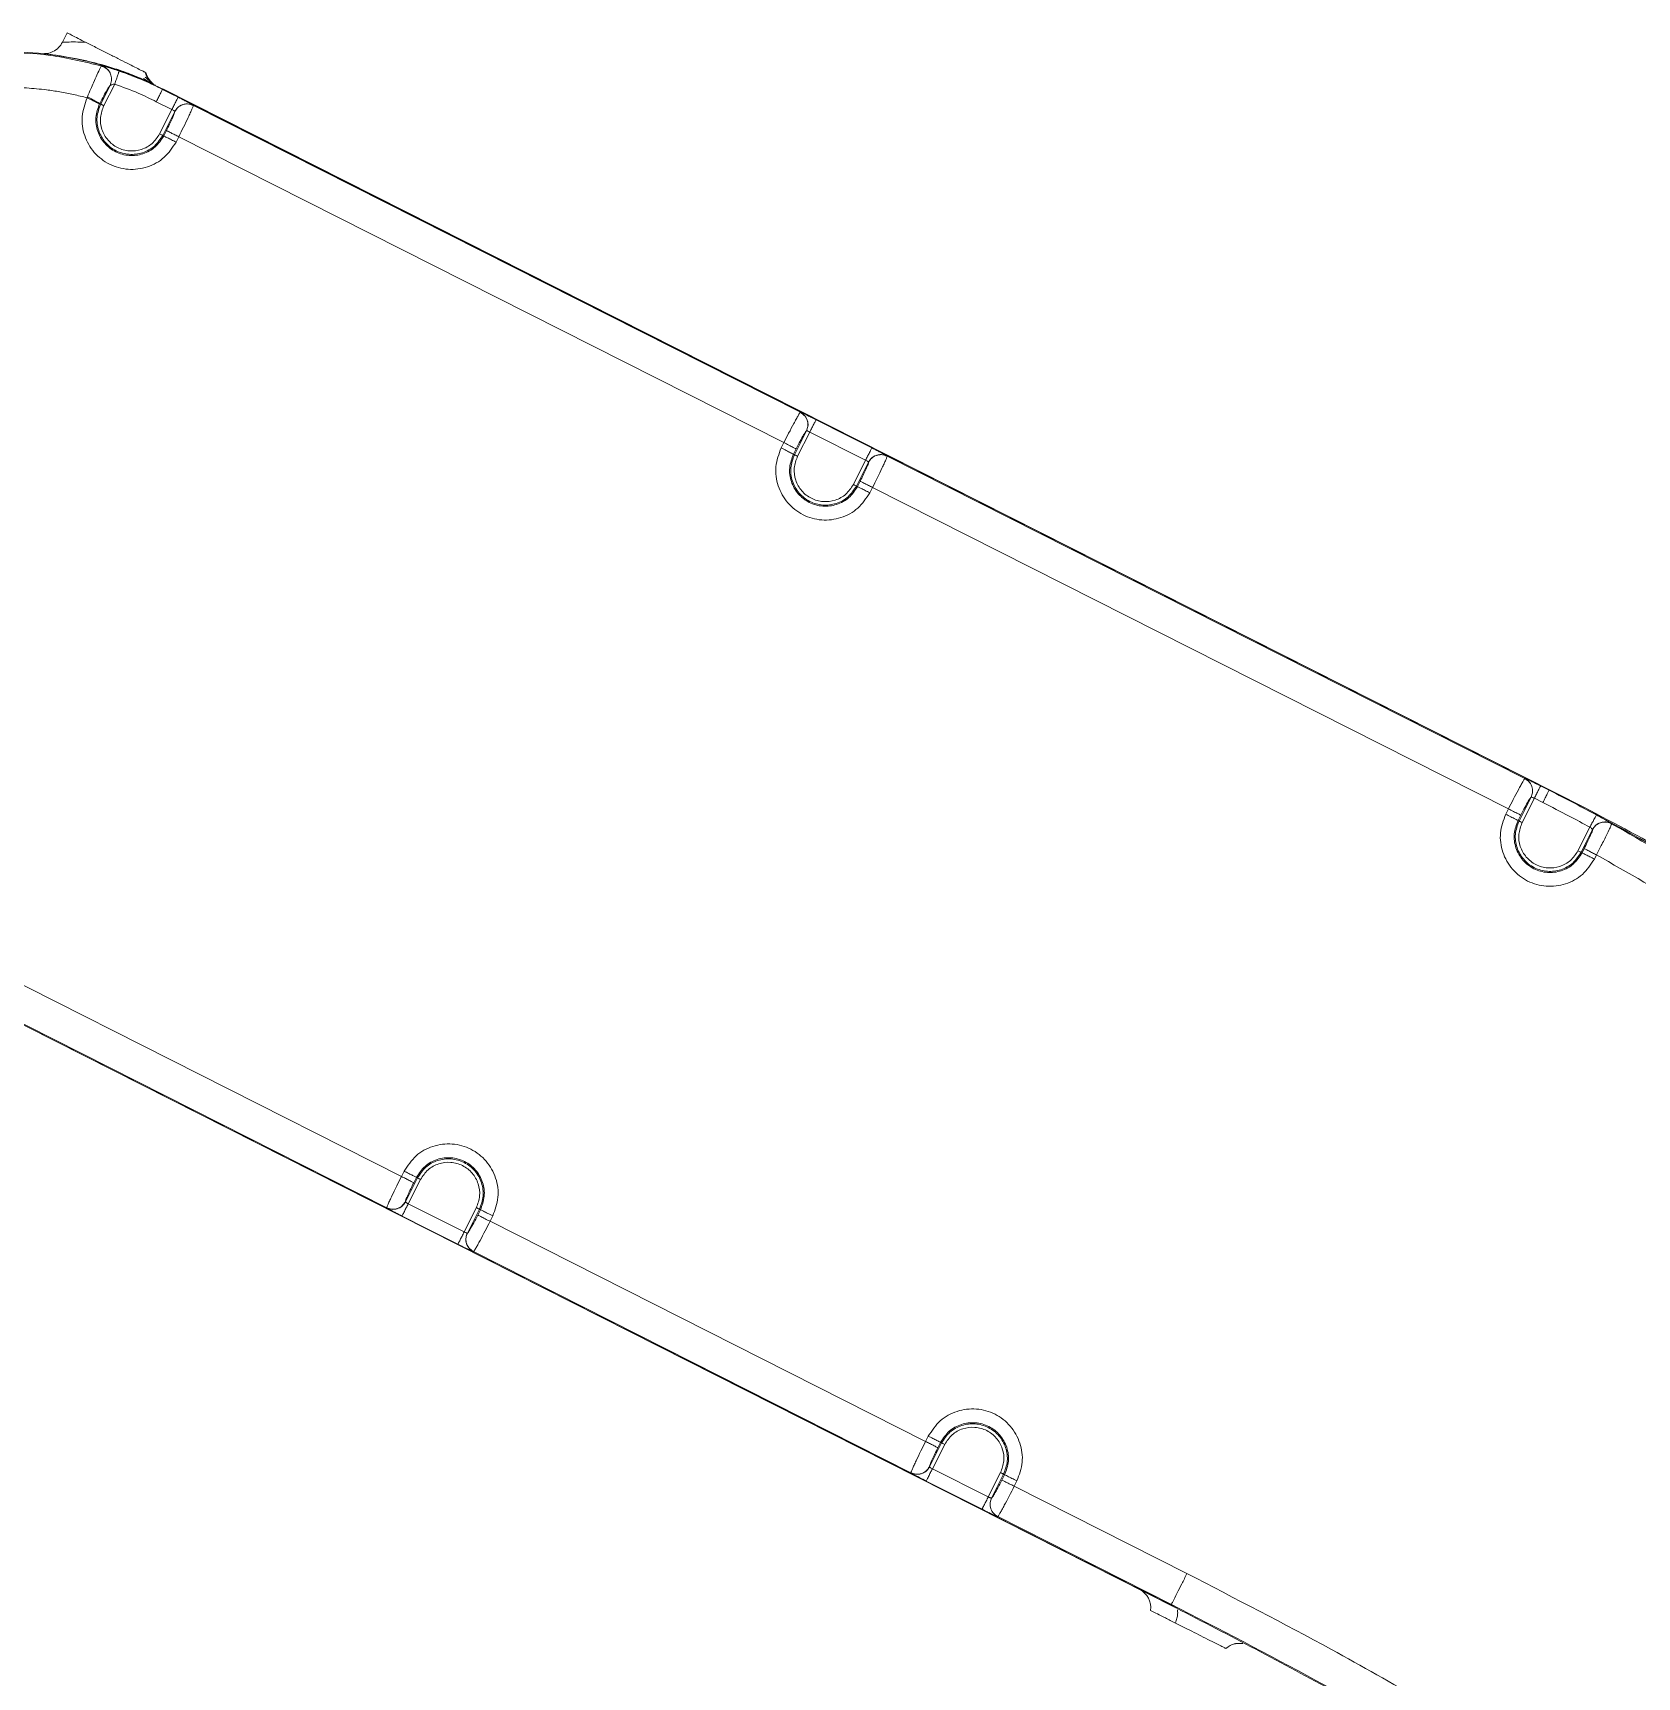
# Model space of a CAD drawing. Header units: millimetres. Extents: x 169 to 14583, y -399 to 10804.
# Drawn here: x 2736.2 to 2968.3, y 2747 to 2984.9 of the extents above; entities that cross this region are included whole.
import ezdxf

# ---------------------------------------------------------------- set-up
doc = ezdxf.new("R2010")
doc.units = ezdxf.units.MM
doc.header["$LTSCALE"] = 35

msp = doc.modelspace()

# ---------------------------------------------------------------- linework, layer by layer
at = {"color": 7, "linetype": 'Continuous', "lineweight": 18}
for p, q in [((2741.116, 2984.925), (2740.425, 2983.558)), ((2750.636, 2978.643), (2750.387, 2978.793)), ((2747.988, 2977.517), (2746.415, 2974.404)), ((2754.939, 2976.804), (2754.915, 2976.756)), ((2754.939, 2976.804), (2955.61, 2875.387)), ((2754.945, 2976.816), (2960.7, 2872.83)), ((2745.823, 2974.703), (2745.969, 2974.629)), ((2754.013, 2974.972), (2756.267, 2973.833)), ((2759.369, 2974.436), (2759.376, 2974.426)), ((2759.376, 2974.426), (2847.228, 2930.027)), ((2756.267, 2973.833), (2754.493, 2970.322)), ((2754.938, 2970.096), (2755.085, 2970.022)), ((2755.085, 2970.022), (2755.476, 2970.797)), ((2757.259, 2969.896), (2756.867, 2969.122)), ((2757.259, 2969.896), (2844.837, 2925.635)), ((2847.228, 2930.027), (2847.24, 2930.026)), ((2848.595, 2927.171), (2846.82, 2923.66)), ((2848.595, 2927.171), (2856.673, 2923.089)), ((2844.446, 2924.861), (2844.837, 2925.635)), ((2846.62, 2924.734), (2846.228, 2923.96)), ((2846.228, 2923.96), (2846.375, 2923.886)), ((2856.673, 2923.089), (2854.898, 2919.578)), ((2859.775, 2923.692), (2859.782, 2923.682)), ((2859.782, 2923.682), (2952.096, 2877.028)), ((2855.344, 2919.353), (2855.491, 2919.279)), ((2855.491, 2919.279), (2855.882, 2920.053)), ((2857.664, 2919.152), (2857.273, 2918.378)), ((2857.664, 2919.152), (2949.705, 2872.636)), ((2952.096, 2877.028), (2952.109, 2877.027)), ((2953.463, 2874.172), (2951.689, 2870.661)), ((2953.463, 2874.172), (2954.684, 2873.555)), ((2954.365, 2875.957), (2955.586, 2875.34)), ((2955.61, 2875.387), (2955.586, 2875.34)), ((2949.314, 2871.862), (2949.705, 2872.636)), ((2951.488, 2871.735), (2951.097, 2870.961)), ((2951.097, 2870.961), (2951.243, 2870.887)), ((2961.496, 2870.001), (2959.767, 2866.579)), ((2960.359, 2866.28), (2960.668, 2866.892)), ((2900.873, 2757.422), (2687.389, 2865.314)), ((2960.212, 2866.354), (2960.359, 2866.28)), ((2962.451, 2865.991), (2962.141, 2865.379)), ((2709.26, 2854.245), (2901.566, 2757.056)), ((2789.491, 2819.448), (2726.456, 2851.305)), ((2787.373, 2814.918), (2724.065, 2846.914)), ((2789.491, 2819.448), (2789.883, 2820.223)), ((2791.665, 2819.322), (2791.274, 2818.548)), ((2791.811, 2819.248), (2791.665, 2819.322)), ((2790.483, 2815.512), (2792.257, 2819.023)), ((2787.381, 2814.909), (2787.373, 2814.918)), ((2798.561, 2811.429), (2790.483, 2815.512)), ((2798.561, 2811.429), (2800.335, 2814.94)), ((2800.536, 2813.867), (2800.927, 2814.641)), ((2800.927, 2814.641), (2800.781, 2814.715)), ((2802.71, 2813.74), (2802.319, 2812.966)), ((2865.353, 2781.109), (2802.319, 2812.966)), ((2799.927, 2808.574), (2799.915, 2808.574)), ((2863.236, 2776.579), (2799.927, 2808.574)), ((2865.353, 2781.109), (2865.745, 2781.883)), ((2866.345, 2777.172), (2868.119, 2780.683)), ((2867.527, 2780.982), (2867.136, 2780.208)), ((2867.674, 2780.908), (2867.527, 2780.982)), ((2863.243, 2776.569), (2863.236, 2776.579)), ((2874.423, 2773.089), (2866.345, 2777.172)), ((2874.423, 2773.089), (2876.197, 2776.6)), ((2876.398, 2775.527), (2876.789, 2776.301)), ((2876.789, 2776.301), (2876.643, 2776.375)), ((2878.572, 2775.4), (2878.181, 2774.626)), ((2903.182, 2761.991), (2878.181, 2774.626)), ((2875.79, 2770.234), (2875.777, 2770.234)), ((2900.927, 2757.53), (2875.79, 2770.234)), ((2900.873, 2757.422), (2900.927, 2757.53)), ((2908.573, 2751.191), (2908.639, 2751.241))]:
    msp.add_line(p, q, dxfattribs=at)
at = {"color": 7, "linetype": 'Continuous', "lineweight": 18, "flags": 128}
for points in [[(2746.082, 2980.141), (2746.089, 2980.142), (2746.095, 2980.143)], [(2747.328, 2977.319), (2746.567, 2975.813), (2745.969, 2974.629)], [(2747.315, 2977.317), (2747.323, 2977.319), (2747.328, 2977.319)], [(2754.915, 2976.756), (2756.177, 2976.118), (2757.169, 2975.617)], [(2756.685, 2973.552), (2755.707, 2971.617), (2754.938, 2970.096)], [(2756.685, 2973.552), (2756.689, 2973.547), (2756.692, 2973.542)], [(2849.497, 2928.956), (2854.02, 2926.67), (2857.575, 2924.873)], [(2848.121, 2927.341), (2847.143, 2925.406), (2846.375, 2923.886)], [(2848.109, 2927.341), (2848.116, 2927.341), (2848.121, 2927.341)], [(2857.09, 2922.808), (2856.112, 2920.873), (2855.344, 2919.353)], [(2857.09, 2922.808), (2857.095, 2922.803), (2857.098, 2922.798)], [(2952.989, 2874.342), (2952.011, 2872.407), (2951.243, 2870.887)], [(2952.977, 2874.342), (2952.984, 2874.342), (2952.989, 2874.342)], [(2961.88, 2869.654), (2960.946, 2867.806), (2960.212, 2866.354)], [(2961.88, 2869.654), (2961.884, 2869.648), (2961.887, 2869.644)], [(2964.625, 2870.506), (2964.629, 2870.5), (2964.632, 2870.495)], [(2790.065, 2815.792), (2791.043, 2817.727), (2791.811, 2819.248)], [(2790.065, 2815.792), (2790.061, 2815.798), (2790.058, 2815.802)], [(2799.034, 2811.259), (2800.012, 2813.194), (2800.781, 2814.715)], [(2797.659, 2809.645), (2793.135, 2811.931), (2789.581, 2813.727)], [(2799.047, 2811.259), (2799.04, 2811.259), (2799.034, 2811.259)], [(2865.927, 2777.452), (2866.905, 2779.388), (2867.674, 2780.908)], [(2865.927, 2777.452), (2865.923, 2777.458), (2865.92, 2777.462)], [(2873.521, 2771.305), (2868.997, 2773.591), (2865.443, 2775.387)], [(2874.897, 2772.919), (2875.875, 2774.855), (2876.643, 2776.375)], [(2874.909, 2772.919), (2874.902, 2772.919), (2874.897, 2772.919)]]:
    msp.add_lwpolyline(points, dxfattribs=at)
at = {"color": 7, "linetype": 'Continuous', "lineweight": 18}
msp.add_arc((2894.949, 2757.04), 3, 352.65979, 63.18857, dxfattribs=at)
for points, knots in [([(2740.429, 2983.566), (2740.262, 2983.298), (2739.912, 2982.738), (2739.122, 2982.209), (2738.403, 2981.946), (2737.99, 2981.948), (2737.855, 2981.949)], [0, 0, 0, 0, 0.2945828, 0.6142417, 0.8728841, 1, 1, 1, 1]), ([(2743.84, 2983.549), (2743.308, 2983.574), (2742.252, 2983.625), (2741.183, 2983.6), (2740.542, 2983.573), (2740.467, 2983.568), (2740.429, 2983.566)], [0, 0, 0, 0, 0.28538834, 0.56664089, 0.78438508, 1, 1, 1, 1]), ([(2743.84, 2983.549), (2743.446, 2983.747), (2742.66, 2984.145), (2741.799, 2984.58), (2741.224, 2984.871), (2741.152, 2984.907), (2741.116, 2984.925)], [0, 0, 0, 0, 0.2499999, 0.4999999, 0.7499999, 1, 1, 1, 1]), ([(2743.84, 2983.549), (2743.446, 2983.747), (2742.66, 2984.145), (2741.799, 2984.58), (2741.224, 2984.871), (2741.152, 2984.907), (2741.116, 2984.925)], [0, 0, 0, 0, 0.2499999, 0.4999999, 0.7499999, 1, 1, 1, 1]), ([(2752.356, 2979.244), (2752.344, 2979.251), (2752.281, 2979.283), (2751.791, 2979.53), (2750.943, 2979.959), (2749.798, 2980.538), (2748.464, 2981.212), (2746.98, 2981.962), (2745.38, 2982.77), (2744.374, 2983.279), (2743.84, 2983.549)], [0, 0, 0, 0, 0.0330943, 0.1702072, 0.3007497, 0.4297021, 0.5604082, 0.6940547, 0.83779, 1, 1, 1, 1]), ([(2687.887, 2954.683), (2689.15, 2956.926), (2691.674, 2961.411), (2696.718, 2967.297), (2702.536, 2972.384), (2709.089, 2976.501), (2716.149, 2979.543), (2723.549, 2981.465), (2731.101, 2982.219), (2738.706, 2981.9), (2743.623, 2980.727), (2746.082, 2980.141)], [0, 0, 0, 0, 0.1119983, 0.2239965, 0.3359948, 0.4479931, 0.5599913, 0.6699935, 0.7799957, 0.8899978, 1, 1, 1, 1]), ([(2737.675, 2981.916), (2737.682, 2981.914), (2737.699, 2981.91), (2738.326, 2981.839), (2738.97, 2981.763), (2739.441, 2981.693), (2739.512, 2981.682)], [0, 0, 0, 0, 0.27970462, 0.62676238, 0.94348662, 1, 1, 1, 1]), ([(2739.512, 2981.682), (2739.788, 2981.643), (2740.641, 2981.52), (2742.333, 2981.223), (2744.372, 2980.775), (2746.45, 2980.238), (2748.84, 2979.5), (2750.889, 2978.723), (2752.363, 2978.092), (2752.875, 2977.857), (2753.143, 2977.733)], [0, 0, 0, 0, 0.072174, 0.223208, 0.3386746, 0.4471313, 0.5916194, 0.7741193, 0.881506, 1, 1, 1, 1]), ([(2744.054, 2975.657), (2744.214, 2976.046), (2744.508, 2976.762), (2744.974, 2977.859), (2745.476, 2978.976), (2745.923, 2979.927), (2746.03, 2980.071), (2746.082, 2980.141)], [0, 0, 0, 0, 0.1661161, 0.30551633, 0.50329761, 0.76077139, 1, 1, 1, 1]), ([(2746.082, 2980.141), (2746.272, 2980.067), (2746.672, 2979.912), (2747.159, 2979.441), (2747.492, 2978.792), (2747.582, 2978.026), (2747.401, 2977.546), (2747.315, 2977.317)], [0, 0, 0, 0, 0.17425211, 0.36547111, 0.56451015, 0.79295703, 1, 1, 1, 1]), ([(2746.095, 2980.143), (2746.286, 2980.069), (2746.686, 2979.914), (2747.172, 2979.443), (2747.506, 2978.794), (2747.595, 2978.028), (2747.414, 2977.548), (2747.328, 2977.319)], [0, 0, 0, 0, 0.1742555, 0.3654731, 0.5645083, 0.7929528, 1, 1, 1, 1]), ([(2746.095, 2980.143), (2746.13, 2980.142), (2746.173, 2980.141), (2746.398, 2980.082), (2746.437, 2980.072)], [0, 0, 0, 0, 0.8273985, 1, 1, 1, 1]), ([(2746.437, 2980.072), (2746.57, 2980.038), (2746.879, 2979.961), (2747.679, 2979.728), (2748.316, 2979.515), (2748.638, 2979.407)], [0, 0, 0, 0, 0.2731705, 0.6319029, 1, 1, 1, 1]), ([(2748.638, 2979.407), (2749.834, 2978.97), (2751.97, 2978.189), (2754.015, 2977.194), (2754.915, 2976.756)], [0, 0, 0, 0, 0.5599771, 1, 1, 1, 1]), ([(2753.123, 2977.901), (2752.917, 2978.145), (2752.577, 2978.547), (2752.463, 2979.061), (2752.418, 2979.263)], [0, 0, 0, 0, 0.6071571, 1, 1, 1, 1]), ([(2753.432, 2977.69), (2753.286, 2977.825), (2752.848, 2978.229), (2752.639, 2978.794), (2752.5, 2979.172)], [0, 0, 0, 0, 0.3330187, 1, 1, 1, 1]), ([(2692.348, 2952.429), (2692.953, 2953.552), (2694.161, 2955.799), (2696.399, 2959.045), (2698.823, 2962.009), (2701.047, 2964.296), (2702.9, 2965.992), (2704.536, 2967.36), (2706.506, 2968.849), (2708.512, 2970.189), (2710.482, 2971.356), (2712.242, 2972.295), (2714.606, 2973.419), (2717.613, 2974.608), (2721.389, 2975.734), (2725.141, 2976.501), (2728.31, 2976.874), (2730.817, 2977.021), (2732.949, 2977.052), (2735.418, 2976.965), (2737.819, 2976.741), (2740.084, 2976.403), (2742.043, 2976.027), (2743.344, 2975.697), (2744.003, 2975.53)], [0, 0, 0, 0, 0.0624932, 0.12497729, 0.1929489, 0.24997496, 0.28122556, 0.31605152, 0.35445448, 0.40226411, 0.43421271, 0.46667772, 0.5, 0.5624932, 0.62497729, 0.6929489, 0.74997496, 0.78122556, 0.81605152, 0.85445448, 0.90226412, 0.93421271, 0.96667796, 1, 1, 1, 1]), ([(2745.823, 2974.703), (2746.02, 2975.087), (2746.414, 2975.852), (2746.889, 2976.702), (2747.206, 2977.218), (2747.279, 2977.284), (2747.315, 2977.317)], [0, 0, 0, 0, 0.2804919, 0.5604905, 0.7804955, 1, 1, 1, 1]), ([(2747.328, 2977.319), (2747.341, 2977.328), (2747.366, 2977.346), (2747.467, 2977.388), (2747.607, 2977.436), (2747.784, 2977.484), (2747.92, 2977.506), (2747.988, 2977.517)], [0, 0, 0, 0, 0.1678389, 0.3486284, 0.5406677, 0.7726038, 1, 1, 1, 1]), ([(2747.988, 2977.517), (2749.136, 2977.097), (2751.187, 2976.347), (2753.149, 2975.392), (2754.013, 2974.972)], [0, 0, 0, 0, 0.55997707, 1, 1, 1, 1]), ([(2752.149, 2978.347), (2752.514, 2978.112), (2753.186, 2977.68), (2753.675, 2977.446), (2753.899, 2977.338)], [0, 0, 0, 0, 0.5421386, 1, 1, 1, 1]), ([(2753.677, 2977.481), (2753.514, 2977.601), (2753.198, 2977.834), (2752.668, 2978.305), (2752.41, 2978.533)], [0, 0, 0, 0, 0.51484564, 1, 1, 1, 1]), ([(2754.915, 2976.756), (2754.895, 2976.717), (2754.855, 2976.638), (2754.614, 2976.16), (2754.32, 2975.579), (2754.115, 2975.174), (2754.013, 2974.972)], [0, 0, 0, 0, 0.2796315, 0.559263, 0.7796317, 1, 1, 1, 1]), ([(2756.867, 2969.122), (2756.349, 2968.334), (2755.312, 2966.758), (2752.763, 2965.372), (2749.934, 2965.009), (2747.166, 2965.764), (2744.896, 2967.519), (2743.482, 2969.995), (2743.053, 2972.864), (2743.686, 2974.641), (2744.003, 2975.53)], [0, 0, 0, 0, 0.1250074, 0.2499983, 0.3749941, 0.4999965, 0.624998, 0.7499938, 0.874944, 1, 1, 1, 1]), ([(2744.003, 2975.53), (2744.013, 2975.554), (2744.03, 2975.596), (2744.047, 2975.638), (2744.054, 2975.657)], [0, 0, 0, 0, 0.5599936, 1, 1, 1, 1]), ([(2744.003, 2975.53), (2744.25, 2975.409), (2744.762, 2975.158), (2745.352, 2974.868), (2745.71, 2974.692), (2745.768, 2974.663), (2745.796, 2974.65)], [0, 0, 0, 0, 0.27114, 0.562544, 0.7892722, 1, 1, 1, 1]), ([(2744.054, 2975.657), (2744.309, 2975.527), (2744.829, 2975.26), (2745.412, 2974.949), (2745.749, 2974.76), (2745.799, 2974.722), (2745.823, 2974.703)], [0, 0, 0, 0, 0.2805223, 0.5742817, 0.7970555, 1, 1, 1, 1]), ([(2754.938, 2970.096), (2754.574, 2969.544), (2753.846, 2968.438), (2752.055, 2967.469), (2750.068, 2967.221), (2748.128, 2967.762), (2746.542, 2969.003), (2745.564, 2970.749), (2745.281, 2972.766), (2745.74, 2974.008), (2745.969, 2974.629)], [0, 0, 0, 0, 0.125, 0.25, 0.3750001, 0.5, 0.6249999, 0.75, 0.875, 1, 1, 1, 1]), ([(2745.796, 2974.65), (2745.801, 2974.66), (2745.81, 2974.678), (2745.819, 2974.696), (2745.823, 2974.703)], [0, 0, 0, 0, 0.5598368, 1, 1, 1, 1]), ([(2746.415, 2974.404), (2746.208, 2973.845), (2745.796, 2972.726), (2746.049, 2970.91), (2746.932, 2969.337), (2748.359, 2968.218), (2750.107, 2967.733), (2751.895, 2967.955), (2753.509, 2968.828), (2754.164, 2969.823), (2754.493, 2970.322)], [0, 0, 0, 0, 0.1250138, 0.2499976, 0.3749934, 0.4999935, 0.6249893, 0.7499895, 0.8749111, 1, 1, 1, 1]), ([(2745.969, 2974.629), (2745.98, 2974.624), (2746.002, 2974.612), (2746.122, 2974.552), (2746.265, 2974.48), (2746.365, 2974.429), (2746.415, 2974.404)], [0, 0, 0, 0, 0.2796418, 0.5592872, 0.7796436, 1, 1, 1, 1]), ([(2757.169, 2975.617), (2757.15, 2975.58), (2757.111, 2975.502), (2756.866, 2975.018), (2756.567, 2974.426), (2756.364, 2974.025), (2756.267, 2973.833)], [0, 0, 0, 0, 0.2716166, 0.5636342, 0.7902637, 1, 1, 1, 1]), ([(2759.369, 2974.436), (2759.091, 2974.534), (2758.534, 2974.73), (2757.706, 2974.548), (2757.059, 2974.137), (2756.81, 2973.747), (2756.685, 2973.552)], [0, 0, 0, 0, 0.2796195, 0.559239, 0.7796197, 1, 1, 1, 1]), ([(2756.692, 2973.542), (2756.858, 2973.787), (2757.19, 2974.276), (2757.964, 2974.621), (2758.728, 2974.674), (2759.16, 2974.508), (2759.376, 2974.426)], [0, 0, 0, 0, 0.2796194, 0.559239, 0.7796198, 1, 1, 1, 1]), ([(2757.169, 2975.617), (2757.498, 2975.45), (2757.889, 2975.252), (2758.18, 2975.097), (2758.225, 2975.073)], [0, 0, 0, 0, 0.8424816, 1, 1, 1, 1]), ([(2759.376, 2974.426), (2759.37, 2974.387), (2759.359, 2974.311), (2759.192, 2973.913), (2758.948, 2973.371), (2758.555, 2972.533), (2757.99, 2971.357), (2757.49, 2970.358), (2757.259, 2969.896)], [0, 0, 0, 0, 0.15384131, 0.29950575, 0.43698878, 0.566286, 0.79935874, 1, 1, 1, 1]), ([(2758.225, 2975.073), (2758.443, 2974.958), (2758.871, 2974.733), (2759.265, 2974.513), (2759.334, 2974.461), (2759.369, 2974.436)], [0, 0, 0, 0, 0.3411511, 0.6698153, 1, 1, 1, 1]), ([(2756.692, 2973.542), (2756.682, 2973.473), (2756.663, 2973.335), (2756.346, 2972.596), (2755.932, 2971.71), (2755.628, 2971.101), (2755.476, 2970.797)], [0, 0, 0, 0, 0.27969634, 0.55933795, 0.77967149, 1, 1, 1, 1]), ([(2756.267, 2973.833), (2756.33, 2973.8), (2756.456, 2973.733), (2756.592, 2973.646), (2756.672, 2973.583), (2756.681, 2973.562), (2756.685, 2973.552)], [0, 0, 0, 0, 0.2786609, 0.5580187, 0.7788012, 1, 1, 1, 1]), ([(2754.493, 2970.322), (2754.556, 2970.29), (2754.683, 2970.226), (2754.827, 2970.153), (2754.916, 2970.108), (2754.931, 2970.1), (2754.938, 2970.096)], [0, 0, 0, 0, 0.2796422, 0.5592876, 0.7796439, 1, 1, 1, 1]), ([(2755.476, 2970.797), (2755.518, 2970.775), (2755.605, 2970.732), (2756.084, 2970.489), (2756.669, 2970.194), (2757.067, 2969.993), (2757.259, 2969.896)], [0, 0, 0, 0, 0.2688542, 0.5596592, 0.7873468, 1, 1, 1, 1]), ([(2844.837, 2925.635), (2845.072, 2926.095), (2845.58, 2927.09), (2846.191, 2928.243), (2846.633, 2929.056), (2846.925, 2929.574), (2847.146, 2929.944), (2847.2, 2929.999), (2847.228, 2930.027)], [0, 0, 0, 0, 0.2006301, 0.4336991, 0.5629972, 0.7004831, 0.8461522, 1, 1, 1, 1]), ([(2847.228, 2930.027), (2847.472, 2929.861), (2847.961, 2929.528), (2848.305, 2928.755), (2848.358, 2927.99), (2848.192, 2927.558), (2848.109, 2927.341)], [0, 0, 0, 0, 0.2796194, 0.559239, 0.7796198, 1, 1, 1, 1]), ([(2847.24, 2930.026), (2847.477, 2929.867), (2847.969, 2929.536), (2848.322, 2928.751), (2848.367, 2927.975), (2848.201, 2927.547), (2848.121, 2927.341)], [0, 0, 0, 0, 0.2702785, 0.5624247, 0.789719, 1, 1, 1, 1]), ([(2847.24, 2930.026), (2847.302, 2930.006), (2847.426, 2929.964), (2847.924, 2929.733), (2848.315, 2929.541), (2848.422, 2929.489)], [0, 0, 0, 0, 0.42044427, 0.84205555, 1, 1, 1, 1]), ([(2848.422, 2929.489), (2848.533, 2929.435), (2848.859, 2929.277), (2849.243, 2929.083), (2849.497, 2928.956)], [0, 0, 0, 0, 0.341915, 1, 1, 1, 1]), ([(2849.497, 2928.956), (2849.477, 2928.917), (2849.437, 2928.838), (2849.195, 2928.36), (2848.902, 2927.779), (2848.697, 2927.374), (2848.595, 2927.171)], [0, 0, 0, 0, 0.2796315, 0.559263, 0.7796316, 1, 1, 1, 1]), ([(2846.62, 2924.734), (2846.817, 2925.119), (2847.213, 2925.889), (2847.69, 2926.743), (2848.004, 2927.251), (2848.074, 2927.311), (2848.109, 2927.341)], [0, 0, 0, 0, 0.2795609, 0.5591668, 0.7795606, 1, 1, 1, 1]), ([(2848.121, 2927.341), (2848.136, 2927.344), (2848.167, 2927.349), (2848.295, 2927.307), (2848.444, 2927.245), (2848.545, 2927.196), (2848.595, 2927.171)], [0, 0, 0, 0, 0.2806426, 0.5605323, 0.7804392, 1, 1, 1, 1]), ([(2857.273, 2918.378), (2856.752, 2917.587), (2855.711, 2916.006), (2853.149, 2914.62), (2850.308, 2914.266), (2847.533, 2915.038), (2845.266, 2916.814), (2843.866, 2919.311), (2843.462, 2922.196), (2844.118, 2923.972), (2844.446, 2924.861)], [0, 0, 0, 0, 0.1250073, 0.2499983, 0.3749941, 0.4999965, 0.6249979, 0.7499938, 0.8749442, 1, 1, 1, 1]), ([(2844.446, 2924.861), (2844.699, 2924.733), (2845.205, 2924.477), (2845.781, 2924.186), (2846.139, 2924.005), (2846.199, 2923.975), (2846.228, 2923.96)], [0, 0, 0, 0, 0.2796438, 0.5592878, 0.7796441, 1, 1, 1, 1]), ([(2844.837, 2925.635), (2845.084, 2925.51), (2845.595, 2925.252), (2846.182, 2924.955), (2846.535, 2924.776), (2846.592, 2924.748), (2846.62, 2924.734)], [0, 0, 0, 0, 0.2729855, 0.5648585, 0.7908094, 1, 1, 1, 1]), ([(2857.575, 2924.873), (2857.556, 2924.836), (2857.517, 2924.759), (2857.272, 2924.274), (2856.973, 2923.682), (2856.77, 2923.281), (2856.673, 2923.089)], [0, 0, 0, 0, 0.27161657, 0.56363417, 0.79026367, 1, 1, 1, 1]), ([(2857.575, 2924.873), (2857.904, 2924.706), (2858.295, 2924.508), (2858.585, 2924.354), (2858.631, 2924.329)], [0, 0, 0, 0, 0.8424816, 1, 1, 1, 1]), ([(2858.631, 2924.329), (2858.849, 2924.215), (2859.277, 2923.99), (2859.67, 2923.769), (2859.74, 2923.717), (2859.775, 2923.692)], [0, 0, 0, 0, 0.3411511, 0.6698153, 1, 1, 1, 1]), ([(2855.344, 2919.353), (2854.98, 2918.8), (2854.252, 2917.694), (2852.46, 2916.725), (2850.474, 2916.477), (2848.534, 2917.018), (2846.948, 2918.259), (2845.97, 2920.006), (2845.687, 2922.023), (2846.146, 2923.265), (2846.375, 2923.886)], [0, 0, 0, 0, 0.125, 0.25, 0.3750001, 0.5, 0.6249999, 0.75, 0.875, 1, 1, 1, 1]), ([(2846.82, 2923.66), (2846.614, 2923.101), (2846.202, 2921.982), (2846.455, 2920.166), (2847.338, 2918.594), (2848.765, 2917.475), (2850.512, 2916.989), (2852.301, 2917.211), (2853.914, 2918.084), (2854.57, 2919.08), (2854.898, 2919.578)], [0, 0, 0, 0, 0.1250138, 0.2499976, 0.3749934, 0.4999935, 0.6249893, 0.7499895, 0.8749111, 1, 1, 1, 1]), ([(2846.375, 2923.886), (2846.386, 2923.88), (2846.408, 2923.869), (2846.528, 2923.808), (2846.671, 2923.736), (2846.771, 2923.686), (2846.82, 2923.66)], [0, 0, 0, 0, 0.2796418, 0.5592872, 0.7796436, 1, 1, 1, 1]), ([(2857.098, 2922.798), (2857.088, 2922.729), (2857.069, 2922.591), (2856.752, 2921.852), (2856.338, 2920.967), (2856.034, 2920.357), (2855.882, 2920.053)], [0, 0, 0, 0, 0.2796963, 0.5593379, 0.7796715, 1, 1, 1, 1]), ([(2856.673, 2923.089), (2856.736, 2923.056), (2856.861, 2922.99), (2856.998, 2922.902), (2857.078, 2922.839), (2857.086, 2922.818), (2857.09, 2922.808)], [0, 0, 0, 0, 0.27866085, 0.55801875, 0.77880124, 1, 1, 1, 1]), ([(2859.775, 2923.692), (2859.496, 2923.79), (2858.939, 2923.986), (2858.112, 2923.804), (2857.465, 2923.393), (2857.215, 2923.003), (2857.09, 2922.808)], [0, 0, 0, 0, 0.2796195, 0.559239, 0.7796197, 1, 1, 1, 1]), ([(2857.098, 2922.798), (2857.264, 2923.043), (2857.596, 2923.532), (2858.37, 2923.877), (2859.134, 2923.93), (2859.566, 2923.765), (2859.782, 2923.682)], [0, 0, 0, 0, 0.2796194, 0.559239, 0.7796198, 1, 1, 1, 1]), ([(2859.782, 2923.682), (2859.776, 2923.643), (2859.764, 2923.567), (2859.598, 2923.17), (2859.354, 2922.628), (2858.961, 2921.789), (2858.395, 2920.613), (2857.896, 2919.614), (2857.664, 2919.152)], [0, 0, 0, 0, 0.1538413, 0.2995057, 0.4369888, 0.566286, 0.7993587, 1, 1, 1, 1]), ([(2854.898, 2919.578), (2854.962, 2919.546), (2855.088, 2919.482), (2855.232, 2919.409), (2855.322, 2919.364), (2855.337, 2919.356), (2855.344, 2919.353)], [0, 0, 0, 0, 0.2796422, 0.5592876, 0.7796439, 1, 1, 1, 1]), ([(2855.882, 2920.053), (2855.923, 2920.032), (2856.01, 2919.988), (2856.49, 2919.746), (2857.075, 2919.45), (2857.472, 2919.249), (2857.664, 2919.152)], [0, 0, 0, 0, 0.2688542, 0.5596592, 0.7873468, 1, 1, 1, 1]), ([(2949.705, 2872.636), (2949.94, 2873.096), (2950.448, 2874.091), (2951.059, 2875.244), (2951.502, 2876.057), (2951.793, 2876.575), (2952.015, 2876.945), (2952.069, 2877), (2952.096, 2877.028)], [0, 0, 0, 0, 0.2006301, 0.4336991, 0.5629972, 0.7004831, 0.8461522, 1, 1, 1, 1]), ([(2952.096, 2877.028), (2952.341, 2876.861), (2952.829, 2876.529), (2953.173, 2875.756), (2953.226, 2874.991), (2953.06, 2874.558), (2952.977, 2874.342)], [0, 0, 0, 0, 0.2796194, 0.559239, 0.7796198, 1, 1, 1, 1]), ([(2952.109, 2877.027), (2952.345, 2876.868), (2952.837, 2876.537), (2953.191, 2875.752), (2953.236, 2874.976), (2953.069, 2874.548), (2952.989, 2874.342)], [0, 0, 0, 0, 0.2702785, 0.5624247, 0.789719, 1, 1, 1, 1]), ([(2952.109, 2877.027), (2952.17, 2877.007), (2952.294, 2876.965), (2952.792, 2876.733), (2953.183, 2876.542), (2953.29, 2876.49)], [0, 0, 0, 0, 0.4204443, 0.8420556, 1, 1, 1, 1]), ([(2953.29, 2876.49), (2953.401, 2876.436), (2953.727, 2876.278), (2954.112, 2876.084), (2954.365, 2875.957)], [0, 0, 0, 0, 0.34191499, 1, 1, 1, 1]), ([(2951.488, 2871.735), (2951.686, 2872.12), (2952.082, 2872.89), (2952.559, 2873.744), (2952.872, 2874.252), (2952.942, 2874.312), (2952.977, 2874.342)], [0, 0, 0, 0, 0.2795609, 0.5591668, 0.7795606, 1, 1, 1, 1]), ([(2952.989, 2874.342), (2953.005, 2874.345), (2953.035, 2874.35), (2953.164, 2874.308), (2953.313, 2874.246), (2953.413, 2874.197), (2953.463, 2874.172)], [0, 0, 0, 0, 0.2806426, 0.5605323, 0.7804392, 1, 1, 1, 1]), ([(2954.365, 2875.957), (2954.345, 2875.917), (2954.305, 2875.839), (2954.064, 2875.361), (2953.77, 2874.78), (2953.565, 2874.375), (2953.463, 2874.172)], [0, 0, 0, 0, 0.2796315, 0.559263, 0.7796316, 1, 1, 1, 1]), ([(2955.586, 2875.34), (2956.872, 2874.684), (2959.169, 2873.512), (2961.443, 2872.297), (2962.444, 2871.762)], [0, 0, 0, 0, 0.55999918, 1, 1, 1, 1]), ([(2962.141, 2865.379), (2961.62, 2864.588), (2960.579, 2863.007), (2958.017, 2861.621), (2955.176, 2861.267), (2952.402, 2862.039), (2950.135, 2863.815), (2948.735, 2866.312), (2948.331, 2869.197), (2948.986, 2870.973), (2949.314, 2871.862)], [0, 0, 0, 0, 0.1250073, 0.2499983, 0.3749941, 0.4999965, 0.6249979, 0.7499938, 0.8749442, 1, 1, 1, 1]), ([(2949.314, 2871.862), (2949.567, 2871.734), (2950.074, 2871.478), (2950.65, 2871.187), (2951.007, 2871.006), (2951.067, 2870.976), (2951.097, 2870.961)], [0, 0, 0, 0, 0.2796438, 0.5592878, 0.7796441, 1, 1, 1, 1]), ([(2949.705, 2872.636), (2949.952, 2872.511), (2950.463, 2872.252), (2951.05, 2871.956), (2951.403, 2871.777), (2951.46, 2871.749), (2951.488, 2871.735)], [0, 0, 0, 0, 0.27298545, 0.56485846, 0.79080943, 1, 1, 1, 1]), ([(2954.684, 2873.555), (2955.962, 2872.904), (2958.244, 2871.74), (2960.503, 2870.533), (2961.496, 2870.001)], [0, 0, 0, 0, 0.5599992, 1, 1, 1, 1]), ([(2960.7, 2872.83), (2965.174, 2870.483), (2973.162, 2866.293), (2980.783, 2861.47), (2984.137, 2859.347)], [0, 0, 0, 0, 0.55998558, 1, 1, 1, 1]), ([(2962.444, 2871.762), (2962.424, 2871.725), (2962.383, 2871.648), (2962.124, 2871.168), (2961.81, 2870.584), (2961.598, 2870.19), (2961.496, 2870.001)], [0, 0, 0, 0, 0.27303148, 0.56540732, 0.79143782, 1, 1, 1, 1]), ([(2962.444, 2871.762), (2962.719, 2871.612), (2963.27, 2871.313), (2963.816, 2871.006), (2963.984, 2870.906), (2963.994, 2870.9)], [0, 0, 0, 0, 0.4846558, 0.9687491, 1, 1, 1, 1]), ([(2962.444, 2871.762), (2962.719, 2871.612), (2963.27, 2871.313), (2963.816, 2871.006), (2963.984, 2870.906), (2963.994, 2870.9)], [0, 0, 0, 0, 0.4846558, 0.9687491, 1, 1, 1, 1]), ([(2960.212, 2866.354), (2959.848, 2865.801), (2959.12, 2864.695), (2957.329, 2863.726), (2955.342, 2863.478), (2953.402, 2864.019), (2951.816, 2865.26), (2950.838, 2867.007), (2950.555, 2869.024), (2951.014, 2870.266), (2951.243, 2870.887)], [0, 0, 0, 0, 0.125, 0.25, 0.3750001, 0.5, 0.6249999, 0.75, 0.875, 1, 1, 1, 1]), ([(2951.689, 2870.661), (2951.483, 2870.102), (2951.07, 2868.983), (2951.323, 2867.167), (2952.206, 2865.595), (2953.633, 2864.476), (2955.381, 2863.99), (2957.169, 2864.212), (2958.783, 2865.085), (2959.439, 2866.081), (2959.767, 2866.579)], [0, 0, 0, 0, 0.1250138, 0.2499976, 0.3749934, 0.4999935, 0.6249893, 0.7499895, 0.8749111, 1, 1, 1, 1]), ([(2951.243, 2870.887), (2951.254, 2870.881), (2951.277, 2870.87), (2951.396, 2870.809), (2951.539, 2870.737), (2951.639, 2870.687), (2951.689, 2870.661)], [0, 0, 0, 0, 0.2796418, 0.5592872, 0.7796436, 1, 1, 1, 1]), ([(2961.887, 2869.644), (2961.877, 2869.574), (2961.858, 2869.434), (2961.539, 2868.693), (2961.124, 2867.806), (2960.82, 2867.197), (2960.668, 2866.892)], [0, 0, 0, 0, 0.2796456, 0.5593106, 0.7796721, 1, 1, 1, 1]), ([(2961.496, 2870.001), (2961.555, 2869.96), (2961.672, 2869.876), (2961.797, 2869.767), (2961.87, 2869.689), (2961.877, 2869.666), (2961.88, 2869.654)], [0, 0, 0, 0, 0.2783655, 0.5588111, 0.7799194, 1, 1, 1, 1]), ([(2964.625, 2870.506), (2964.453, 2870.582), (2964.094, 2870.742), (2963.481, 2870.773), (2962.84, 2870.613), (2962.253, 2870.239), (2962.001, 2869.843), (2961.88, 2869.654)], [0, 0, 0, 0, 0.17639098, 0.36687593, 0.56371033, 0.79071963, 1, 1, 1, 1]), ([(2961.887, 2869.644), (2961.986, 2869.805), (2962.192, 2870.139), (2962.681, 2870.512), (2963.299, 2870.743), (2963.995, 2870.767), (2964.426, 2870.583), (2964.632, 2870.495)], [0, 0, 0, 0, 0.1763893, 0.3668737, 0.5637085, 0.7907188, 1, 1, 1, 1]), ([(2964.632, 2870.495), (2964.633, 2870.486), (2964.635, 2870.46), (2964.583, 2870.305), (2964.412, 2869.908), (2964.086, 2869.217), (2963.664, 2868.361), (2963.141, 2867.323), (2962.718, 2866.506), (2962.451, 2865.991)], [0, 0, 0, 0, 0.0586311, 0.1616603, 0.3089669, 0.5003777, 0.6440489, 0.7753578, 1, 1, 1, 1]), ([(2963.994, 2870.9), (2964.163, 2870.8), (2964.514, 2870.595), (2964.587, 2870.536), (2964.625, 2870.506)], [0, 0, 0, 0, 0.4847955, 1, 1, 1, 1]), ([(2964.632, 2870.495), (2969.319, 2867.827), (2978.693, 2862.49), (2991.208, 2854.166), (3002.429, 2846.014), (3009.005, 2840.667), (3012.292, 2837.994)], [0, 0, 0, 0, 0.2799943, 0.5599886, 0.7799943, 1, 1, 1, 1]), ([(2960.668, 2866.892), (2960.71, 2866.871), (2960.796, 2866.827), (2961.273, 2866.586), (2961.859, 2866.29), (2962.258, 2866.088), (2962.451, 2865.991)], [0, 0, 0, 0, 0.267479, 0.5579141, 0.7861771, 1, 1, 1, 1]), ([(2959.767, 2866.579), (2959.83, 2866.547), (2959.957, 2866.483), (2960.101, 2866.41), (2960.19, 2866.365), (2960.205, 2866.357), (2960.212, 2866.354)], [0, 0, 0, 0, 0.2796422, 0.5592876, 0.7796439, 1, 1, 1, 1]), ([(2962.451, 2865.991), (2967.036, 2863.375), (2976.208, 2858.143), (2988.455, 2849.988), (2999.438, 2842.006), (3005.874, 2836.772), (3009.092, 2834.155)], [0, 0, 0, 0, 0.2799941, 0.5599888, 0.7799945, 1, 1, 1, 1]), ([(2789.883, 2820.223), (2790.403, 2821.013), (2791.445, 2822.594), (2794.006, 2823.98), (2796.847, 2824.334), (2799.622, 2823.562), (2801.889, 2821.786), (2803.289, 2819.289), (2803.693, 2816.405), (2803.038, 2814.628), (2802.71, 2813.74)], [0, 0, 0, 0, 0.1250073, 0.2499983, 0.3749941, 0.4999965, 0.6249979, 0.7499938, 0.8749442, 1, 1, 1, 1]), ([(2791.811, 2819.248), (2792.176, 2819.801), (2792.904, 2820.906), (2794.695, 2821.875), (2796.682, 2822.123), (2798.622, 2821.583), (2800.208, 2820.341), (2801.186, 2818.595), (2801.468, 2816.578), (2801.01, 2815.336), (2800.781, 2814.715)], [0, 0, 0, 0, 0.125, 0.25, 0.3750001, 0.5, 0.6249999, 0.75, 0.875, 1, 1, 1, 1]), ([(2787.373, 2814.918), (2787.379, 2814.957), (2787.391, 2815.033), (2787.557, 2815.431), (2787.802, 2815.973), (2788.195, 2816.812), (2788.76, 2817.987), (2789.26, 2818.986), (2789.491, 2819.448)], [0, 0, 0, 0, 0.1538413, 0.2995057, 0.4369888, 0.566286, 0.7993587, 1, 1, 1, 1]), ([(2791.274, 2818.548), (2791.232, 2818.569), (2791.145, 2818.613), (2790.666, 2818.855), (2790.081, 2819.151), (2789.683, 2819.351), (2789.491, 2819.448)], [0, 0, 0, 0, 0.26885417, 0.55965925, 0.78734684, 1, 1, 1, 1]), ([(2800.335, 2814.94), (2800.541, 2815.499), (2800.954, 2816.618), (2800.7, 2818.435), (2799.818, 2820.007), (2798.391, 2821.126), (2796.643, 2821.611), (2794.855, 2821.389), (2793.241, 2820.517), (2792.585, 2819.521), (2792.257, 2819.023)], [0, 0, 0, 0, 0.1250138, 0.2499976, 0.3749934, 0.4999935, 0.6249893, 0.7499895, 0.8749111, 1, 1, 1, 1]), ([(2790.058, 2815.802), (2790.067, 2815.871), (2790.086, 2816.009), (2790.404, 2816.748), (2790.818, 2817.634), (2791.122, 2818.243), (2791.274, 2818.548)], [0, 0, 0, 0, 0.2796963, 0.5593379, 0.7796715, 1, 1, 1, 1]), ([(2792.257, 2819.023), (2792.194, 2819.054), (2792.067, 2819.118), (2791.923, 2819.191), (2791.834, 2819.236), (2791.819, 2819.244), (2791.811, 2819.248)], [0, 0, 0, 0, 0.2796422, 0.5592876, 0.7796439, 1, 1, 1, 1]), ([(2790.058, 2815.802), (2789.892, 2815.558), (2789.559, 2815.069), (2788.786, 2814.724), (2788.021, 2814.67), (2787.589, 2814.836), (2787.373, 2814.918)], [0, 0, 0, 0, 0.2796194, 0.559239, 0.7796198, 1, 1, 1, 1]), ([(2787.381, 2814.909), (2787.659, 2814.811), (2788.216, 2814.614), (2789.043, 2814.796), (2789.69, 2815.207), (2789.94, 2815.597), (2790.065, 2815.792)], [0, 0, 0, 0, 0.2796195, 0.559239, 0.7796197, 1, 1, 1, 1]), ([(2788.524, 2814.271), (2788.306, 2814.386), (2787.879, 2814.611), (2787.485, 2814.832), (2787.416, 2814.883), (2787.381, 2814.909)], [0, 0, 0, 0, 0.3411511, 0.6698153, 1, 1, 1, 1]), ([(2789.581, 2813.727), (2789.6, 2813.764), (2789.639, 2813.842), (2789.884, 2814.326), (2790.183, 2814.918), (2790.385, 2815.319), (2790.483, 2815.512)], [0, 0, 0, 0, 0.27161657, 0.56363417, 0.79026367, 1, 1, 1, 1]), ([(2790.483, 2815.512), (2790.42, 2815.545), (2790.294, 2815.611), (2790.158, 2815.698), (2790.078, 2815.761), (2790.069, 2815.782), (2790.065, 2815.792)], [0, 0, 0, 0, 0.2786609, 0.5580187, 0.7788012, 1, 1, 1, 1]), ([(2800.781, 2814.715), (2800.77, 2814.72), (2800.747, 2814.732), (2800.628, 2814.792), (2800.484, 2814.865), (2800.385, 2814.915), (2800.335, 2814.94)], [0, 0, 0, 0, 0.2796418, 0.5592872, 0.7796436, 1, 1, 1, 1]), ([(2802.71, 2813.74), (2802.457, 2813.868), (2801.95, 2814.124), (2801.374, 2814.415), (2801.017, 2814.596), (2800.957, 2814.626), (2800.927, 2814.641)], [0, 0, 0, 0, 0.2796438, 0.5592878, 0.7796441, 1, 1, 1, 1]), ([(2789.581, 2813.727), (2789.252, 2813.894), (2788.861, 2814.092), (2788.57, 2814.247), (2788.524, 2814.271)], [0, 0, 0, 0, 0.8424816, 1, 1, 1, 1]), ([(2800.536, 2813.867), (2800.338, 2813.481), (2799.942, 2812.711), (2799.465, 2811.857), (2799.152, 2811.349), (2799.082, 2811.289), (2799.047, 2811.259)], [0, 0, 0, 0, 0.2795609, 0.5591668, 0.7795606, 1, 1, 1, 1]), ([(2802.319, 2812.966), (2802.084, 2812.506), (2801.576, 2811.511), (2800.965, 2810.358), (2800.522, 2809.544), (2800.231, 2809.026), (2800.009, 2808.656), (2799.955, 2808.602), (2799.927, 2808.574)], [0, 0, 0, 0, 0.2006301, 0.4336991, 0.5629972, 0.7004831, 0.8461522, 1, 1, 1, 1]), ([(2802.319, 2812.966), (2802.072, 2813.091), (2801.56, 2813.349), (2800.974, 2813.645), (2800.62, 2813.824), (2800.563, 2813.853), (2800.536, 2813.867)], [0, 0, 0, 0, 0.2729855, 0.5648585, 0.7908094, 1, 1, 1, 1]), ([(2797.659, 2809.645), (2797.679, 2809.684), (2797.718, 2809.762), (2797.96, 2810.241), (2798.254, 2810.822), (2798.458, 2811.227), (2798.561, 2811.429)], [0, 0, 0, 0, 0.2796315, 0.559263, 0.7796316, 1, 1, 1, 1]), ([(2799.034, 2811.259), (2799.019, 2811.257), (2798.989, 2811.251), (2798.86, 2811.294), (2798.711, 2811.355), (2798.611, 2811.405), (2798.561, 2811.429)], [0, 0, 0, 0, 0.2806426, 0.5605323, 0.7804392, 1, 1, 1, 1]), ([(2799.915, 2808.574), (2799.679, 2808.733), (2799.187, 2809.065), (2798.833, 2809.849), (2798.788, 2810.625), (2798.954, 2811.053), (2799.034, 2811.259)], [0, 0, 0, 0, 0.2702785, 0.5624247, 0.789719, 1, 1, 1, 1]), ([(2799.927, 2808.574), (2799.683, 2808.74), (2799.195, 2809.072), (2798.851, 2809.846), (2798.798, 2810.61), (2798.964, 2811.043), (2799.047, 2811.259)], [0, 0, 0, 0, 0.2796194, 0.559239, 0.7796198, 1, 1, 1, 1]), ([(2798.734, 2809.112), (2798.622, 2809.166), (2798.297, 2809.324), (2797.912, 2809.517), (2797.659, 2809.645)], [0, 0, 0, 0, 0.341915, 1, 1, 1, 1]), ([(2799.915, 2808.574), (2799.853, 2808.595), (2799.73, 2808.637), (2799.232, 2808.868), (2798.84, 2809.059), (2798.734, 2809.112)], [0, 0, 0, 0, 0.4204443, 0.8420556, 1, 1, 1, 1]), ([(2865.745, 2781.883), (2866.266, 2782.673), (2867.307, 2784.254), (2869.869, 2785.641), (2872.709, 2785.994), (2875.484, 2785.223), (2877.751, 2783.446), (2879.151, 2780.95), (2879.555, 2778.065), (2878.9, 2776.289), (2878.572, 2775.4)], [0, 0, 0, 0, 0.1250073, 0.2499983, 0.3749941, 0.4999965, 0.6249979, 0.7499938, 0.8749442, 1, 1, 1, 1]), ([(2867.674, 2780.908), (2868.038, 2781.461), (2868.766, 2782.567), (2870.557, 2783.535), (2872.544, 2783.784), (2874.484, 2783.243), (2876.07, 2782.002), (2877.048, 2780.255), (2877.331, 2778.238), (2876.872, 2776.996), (2876.643, 2776.375)], [0, 0, 0, 0, 0.125, 0.25, 0.3750001, 0.5, 0.6249999, 0.75, 0.875, 1, 1, 1, 1]), ([(2876.197, 2776.6), (2876.403, 2777.16), (2876.816, 2778.278), (2876.563, 2780.095), (2875.68, 2781.667), (2874.253, 2782.786), (2872.505, 2783.272), (2870.717, 2783.049), (2869.103, 2782.177), (2868.447, 2781.181), (2868.119, 2780.683)], [0, 0, 0, 0, 0.1250138, 0.2499976, 0.3749934, 0.4999935, 0.6249893, 0.7499895, 0.8749111, 1, 1, 1, 1]), ([(2863.236, 2776.579), (2863.242, 2776.618), (2863.253, 2776.694), (2863.42, 2777.091), (2863.664, 2777.633), (2864.057, 2778.472), (2864.622, 2779.647), (2865.122, 2780.647), (2865.353, 2781.109)], [0, 0, 0, 0, 0.1538413, 0.2995057, 0.4369888, 0.566286, 0.7993587, 1, 1, 1, 1]), ([(2867.136, 2780.208), (2867.094, 2780.229), (2867.007, 2780.273), (2866.528, 2780.515), (2865.943, 2780.811), (2865.545, 2781.012), (2865.353, 2781.109)], [0, 0, 0, 0, 0.2688542, 0.5596592, 0.7873468, 1, 1, 1, 1]), ([(2865.92, 2777.462), (2865.929, 2777.531), (2865.949, 2777.669), (2866.266, 2778.409), (2866.68, 2779.294), (2866.984, 2779.903), (2867.136, 2780.208)], [0, 0, 0, 0, 0.27969634, 0.55933795, 0.77967149, 1, 1, 1, 1]), ([(2868.119, 2780.683), (2868.056, 2780.715), (2867.929, 2780.779), (2867.785, 2780.852), (2867.696, 2780.897), (2867.681, 2780.904), (2867.674, 2780.908)], [0, 0, 0, 0, 0.2796422, 0.5592876, 0.7796439, 1, 1, 1, 1]), ([(2865.92, 2777.462), (2865.754, 2777.218), (2865.422, 2776.729), (2864.648, 2776.384), (2863.884, 2776.33), (2863.452, 2776.496), (2863.236, 2776.579)], [0, 0, 0, 0, 0.2796194, 0.559239, 0.7796198, 1, 1, 1, 1]), ([(2863.243, 2776.569), (2863.521, 2776.471), (2864.078, 2776.275), (2864.905, 2776.456), (2865.553, 2776.867), (2865.802, 2777.257), (2865.927, 2777.452)], [0, 0, 0, 0, 0.2796195, 0.559239, 0.7796197, 1, 1, 1, 1]), ([(2864.386, 2775.931), (2864.169, 2776.046), (2863.741, 2776.271), (2863.347, 2776.492), (2863.278, 2776.543), (2863.243, 2776.569)], [0, 0, 0, 0, 0.3411511, 0.6698153, 1, 1, 1, 1]), ([(2865.443, 2775.387), (2865.462, 2775.425), (2865.501, 2775.502), (2865.746, 2775.987), (2866.045, 2776.579), (2866.248, 2776.979), (2866.345, 2777.172)], [0, 0, 0, 0, 0.27161657, 0.56363417, 0.79026367, 1, 1, 1, 1]), ([(2866.345, 2777.172), (2866.282, 2777.205), (2866.156, 2777.271), (2866.02, 2777.358), (2865.94, 2777.422), (2865.931, 2777.442), (2865.927, 2777.452)], [0, 0, 0, 0, 0.27866085, 0.55801875, 0.77880124, 1, 1, 1, 1]), ([(2876.643, 2776.375), (2876.632, 2776.381), (2876.609, 2776.392), (2876.49, 2776.452), (2876.347, 2776.525), (2876.247, 2776.575), (2876.197, 2776.6)], [0, 0, 0, 0, 0.2796418, 0.5592872, 0.7796436, 1, 1, 1, 1]), ([(2865.443, 2775.387), (2865.114, 2775.554), (2864.723, 2775.752), (2864.432, 2775.907), (2864.386, 2775.931)], [0, 0, 0, 0, 0.8424816, 1, 1, 1, 1]), ([(2876.398, 2775.527), (2876.2, 2775.142), (2875.804, 2774.371), (2875.327, 2773.518), (2875.014, 2773.009), (2874.944, 2772.949), (2874.909, 2772.919)], [0, 0, 0, 0, 0.2795609, 0.5591668, 0.7795606, 1, 1, 1, 1]), ([(2878.181, 2774.626), (2877.946, 2774.166), (2877.438, 2773.171), (2876.827, 2772.018), (2876.384, 2771.204), (2876.093, 2770.686), (2875.871, 2770.317), (2875.817, 2770.262), (2875.79, 2770.234)], [0, 0, 0, 0, 0.20063008, 0.4336991, 0.56299724, 0.70048307, 0.84615216, 1, 1, 1, 1]), ([(2878.181, 2774.626), (2877.934, 2774.751), (2877.423, 2775.009), (2876.836, 2775.306), (2876.482, 2775.484), (2876.426, 2775.513), (2876.398, 2775.527)], [0, 0, 0, 0, 0.2729855, 0.5648585, 0.7908094, 1, 1, 1, 1]), ([(2878.572, 2775.4), (2878.319, 2775.528), (2877.812, 2775.784), (2877.236, 2776.075), (2876.879, 2776.256), (2876.819, 2776.286), (2876.789, 2776.301)], [0, 0, 0, 0, 0.2796438, 0.5592878, 0.7796441, 1, 1, 1, 1]), ([(2873.521, 2771.305), (2873.541, 2771.344), (2873.581, 2771.423), (2873.822, 2771.901), (2874.116, 2772.482), (2874.321, 2772.887), (2874.423, 2773.089)], [0, 0, 0, 0, 0.2796315, 0.559263, 0.7796316, 1, 1, 1, 1]), ([(2874.897, 2772.919), (2874.881, 2772.917), (2874.851, 2772.912), (2874.722, 2772.954), (2874.573, 2773.016), (2874.473, 2773.065), (2874.423, 2773.089)], [0, 0, 0, 0, 0.2806426, 0.5605323, 0.7804392, 1, 1, 1, 1]), ([(2875.777, 2770.234), (2875.541, 2770.394), (2875.049, 2770.725), (2874.695, 2771.51), (2874.65, 2772.286), (2874.817, 2772.714), (2874.897, 2772.919)], [0, 0, 0, 0, 0.2702785, 0.5624247, 0.789719, 1, 1, 1, 1]), ([(2875.79, 2770.234), (2875.545, 2770.4), (2875.057, 2770.732), (2874.713, 2771.506), (2874.66, 2772.271), (2874.826, 2772.703), (2874.909, 2772.919)], [0, 0, 0, 0, 0.2796194, 0.559239, 0.7796198, 1, 1, 1, 1]), ([(2874.596, 2770.772), (2874.485, 2770.826), (2874.159, 2770.984), (2873.774, 2771.177), (2873.521, 2771.305)], [0, 0, 0, 0, 0.341915, 1, 1, 1, 1]), ([(2875.777, 2770.234), (2875.716, 2770.255), (2875.592, 2770.297), (2875.094, 2770.528), (2874.703, 2770.72), (2874.596, 2770.772)], [0, 0, 0, 0, 0.42044427, 0.84205555, 1, 1, 1, 1]), ([(2900.927, 2757.53), (2900.977, 2757.628), (2901.076, 2757.824), (2901.68, 2759.02), (2902.414, 2760.473), (2902.926, 2761.485), (2903.182, 2761.991)], [0, 0, 0, 0, 0.2796316, 0.5592632, 0.7796316, 1, 1, 1, 1]), ([(2950.152, 2736.059), (2941.511, 2741.13), (2926.08, 2750.186), (2910.179, 2758.384), (2903.182, 2761.991)], [0, 0, 0, 0, 0.5599934, 1, 1, 1, 1]), ([(2947.895, 2731.584), (2939.255, 2736.659), (2923.827, 2745.723), (2907.924, 2753.922), (2900.927, 2757.53)], [0, 0, 0, 0, 0.5599933, 1, 1, 1, 1]), ([(2901.79, 2756.754), (2901.819, 2756.569), (2901.87, 2756.24), (2901.751, 2755.544), (2901.595, 2755.071), (2901.519, 2754.84)], [0, 0, 0, 0, 0.39588039, 0.70509645, 1, 1, 1, 1]), ([(2901.519, 2754.84), (2901.903, 2754.645), (2902.672, 2754.257), (2903.936, 2753.618), (2905.253, 2752.952), (2906.587, 2752.278), (2907.679, 2751.726), (2908.59, 2751.266), (2908.727, 2751.197), (2908.809, 2751.155)], [0, 0, 0, 0, 0.1151242, 0.2301882, 0.3607741, 0.5012986, 0.6576857, 0.793182, 1, 1, 1, 1]), ([(2911.26, 2751.874), (2910.911, 2751.892), (2910.29, 2751.925), (2909.441, 2751.632), (2909.016, 2751.312), (2908.809, 2751.155)], [0, 0, 0, 0, 0.3951014, 0.7042793, 1, 1, 1, 1]), ([(2911.255, 2751.871), (2910.907, 2751.889), (2910.288, 2751.921), (2909.441, 2751.63), (2909.017, 2751.311), (2908.81, 2751.155)], [0, 0, 0, 0, 0.3949254, 0.7041751, 1, 1, 1, 1])]:
    msp.add_open_spline(points, degree=3, knots=knots, dxfattribs=at)
for points in [[(2687.779, 2954.738), (2688.837, 2956.647), (2690.952, 2960.466), (2695.038, 2965.607), (2699.708, 2970.204), (2704.952, 2974.143), (2710.662, 2977.366), (2716.745, 2979.816), (2723.095, 2981.451), (2729.604, 2982.242), (2736.162, 2982.181), (2742.649, 2981.25), (2748.987, 2979.534), (2752.955, 2977.714), (2754.939, 2976.804)], [(2748.638, 2979.407), (2748.627, 2979.374), (2748.603, 2979.306), (2748.452, 2978.866), (2748.239, 2978.248), (2748.072, 2977.761), (2747.988, 2977.517)], [(2755.085, 2970.022), (2754.71, 2969.453), (2753.962, 2968.316), (2752.121, 2967.315), (2750.079, 2967.052), (2748.08, 2967.598), (2746.44, 2968.865), (2745.42, 2970.653), (2745.11, 2972.725), (2745.567, 2974.008), (2745.796, 2974.65)], [(2756.867, 2969.122), (2756.641, 2969.236), (2756.189, 2969.464), (2755.612, 2969.756), (2755.195, 2969.967), (2755.122, 2970.004), (2755.085, 2970.022)], [(2855.491, 2919.279), (2855.115, 2918.708), (2854.363, 2917.566), (2852.513, 2916.566), (2850.461, 2916.309), (2848.458, 2916.868), (2846.82, 2918.149), (2845.81, 2919.953), (2845.518, 2922.036), (2845.992, 2923.318), (2846.228, 2923.96)], [(2857.273, 2918.378), (2857.047, 2918.492), (2856.595, 2918.721), (2856.018, 2919.012), (2855.601, 2919.223), (2855.527, 2919.26), (2855.491, 2919.279)], [(2955.586, 2875.34), (2955.57, 2875.308), (2955.538, 2875.244), (2955.328, 2874.829), (2955.033, 2874.245), (2954.8, 2873.785), (2954.684, 2873.555)], [(2955.61, 2875.387), (2960.631, 2872.747), (2970.673, 2867.465), (2985.125, 2858.464), (2999.121, 2848.77), (3007.954, 2841.648), (3012.37, 2838.087)], [(2960.359, 2866.28), (2959.983, 2865.709), (2959.231, 2864.567), (2957.381, 2863.567), (2955.33, 2863.31), (2953.326, 2863.868), (2951.689, 2865.15), (2950.678, 2866.954), (2950.386, 2869.037), (2950.86, 2870.319), (2951.097, 2870.961)], [(2962.141, 2865.379), (2961.915, 2865.493), (2961.463, 2865.722), (2960.886, 2866.013), (2960.469, 2866.224), (2960.396, 2866.261), (2960.359, 2866.28)], [(2791.665, 2819.322), (2792.041, 2819.893), (2792.793, 2821.035), (2794.643, 2822.035), (2796.694, 2822.291), (2798.698, 2821.733), (2800.335, 2820.451), (2801.346, 2818.647), (2801.637, 2816.565), (2801.164, 2815.282), (2800.927, 2814.641)], [(2789.883, 2820.223), (2790.109, 2820.108), (2790.561, 2819.88), (2791.138, 2819.588), (2791.555, 2819.378), (2791.628, 2819.34), (2791.665, 2819.322)], [(2867.527, 2780.982), (2867.903, 2781.553), (2868.655, 2782.695), (2870.505, 2783.695), (2872.556, 2783.952), (2874.56, 2783.393), (2876.197, 2782.111), (2877.208, 2780.308), (2877.5, 2778.225), (2877.026, 2776.942), (2876.789, 2776.301)], [(2865.745, 2781.883), (2865.971, 2781.769), (2866.423, 2781.54), (2867, 2781.248), (2867.417, 2781.038), (2867.49, 2781.001), (2867.527, 2780.982)], [(3070.805, 2638.532), (3064.418, 2644.397), (3051.643, 2656.125), (3031.701, 2672.838), (3011.221, 2688.88), (2990.17, 2704.168), (2968.593, 2718.704), (2946.503, 2732.445), (2923.968, 2745.45), (2908.571, 2753.431), (2900.873, 2757.422)], [(2897.924, 2756.656), (2897.973, 2756.631), (2898.072, 2756.582), (2898.851, 2756.188), (2900.001, 2755.607), (2901.013, 2755.095), (2901.519, 2754.84)]]:
    msp.add_open_spline(points, degree=3, dxfattribs=at)

doc.saveas('drawing.dxf')
